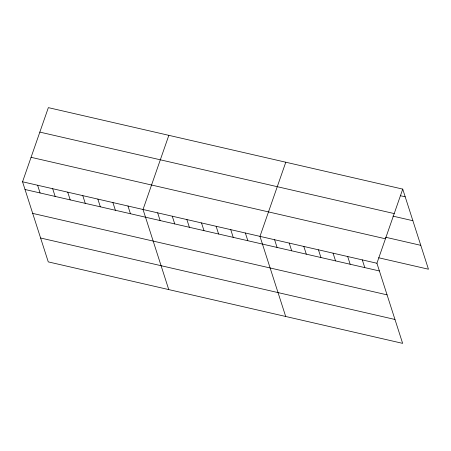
<?xml version="1.0" encoding="UTF-8"?>
<svg xmlns="http://www.w3.org/2000/svg" width="451" height="451" viewBox="0 0 451 451"><rect width="100%" height="100%" fill="white"/><g stroke="black" fill="none" stroke-linecap="round" stroke-linejoin="round"><path stroke-width="0.68" d="M402.732 189.11L376.923 263.254L402.642 343.363L48.268 261.89L22.55 181.787L48.358 107.637L402.732 189.11L428.45 269.213L378.615 257.758M168.843 135.339L143.035 209.484L168.753 289.593M285.787 162.225L259.979 236.369L285.697 316.478M400.556 195.751L405.207 196.822M39.84 132.104L394.213 213.577M392.945 216.13L412.879 220.714M385.566 237.232L420.777 245.327M31.068 157.314L385.436 238.788M22.55 181.787L376.923 263.254M25.025 189.499L379.398 270.966M32.697 213.391L387.065 294.858M40.601 238.004L394.969 319.471M362.305 259.894L364.78 267.606M347.687 256.534L350.162 264.247M333.069 253.174L335.544 260.887M318.451 249.815L320.926 257.527M303.833 246.449L306.308 254.167M289.215 243.089L291.69 250.807M274.597 239.729L277.072 247.447M245.361 233.009L247.836 240.721M230.743 229.649L233.218 237.361M216.125 226.289L218.6 234.001M201.507 222.929L203.982 230.641M186.889 219.564L189.364 227.281M172.271 216.204L174.746 223.921M157.653 212.844L160.133 220.562M127.977 206.022L130.452 213.735M112.913 202.561L115.394 210.273M97.856 199.094L100.331 206.812M82.792 195.633L85.267 203.35M67.735 192.171L70.209 199.883M52.671 188.71L55.146 196.422M37.613 185.248L40.088 192.96"/></g></svg>
